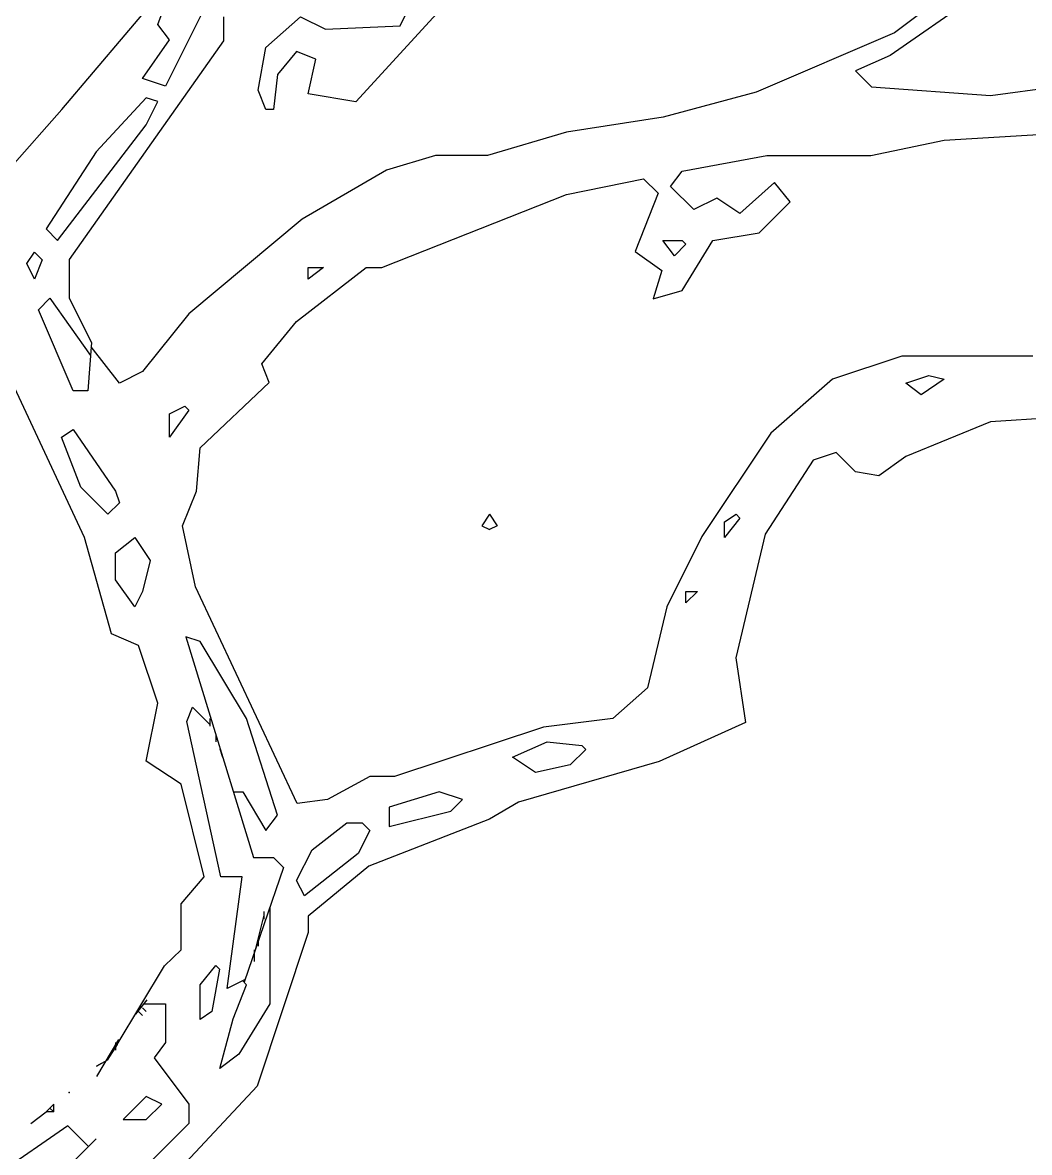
# Model space of a CAD drawing. Header units: millimetres. Extents: x 1211.91 to 1219.54, y 1029.16 to 1038.08.
# Drawn here: x 1216.764 to 1217.454, y 1033.647 to 1034.421 of the extents above; entities that cross this region are included whole.
import ezdxf

# ---------------------------------------------------------------- set-up
doc = ezdxf.new("R2010")
doc.units = ezdxf.units.MM
doc.header["$MEASUREMENT"] = 0
for name, color, linetype in [('Hojas01', 94, 'CONTINUOUS'), ('Hojas02', 62, 'CONTINUOUS'), ('Tronco', 34, 'CONTINUOUS')]:
    doc.layers.add(name, color=color, linetype=linetype)

msp = doc.modelspace()

# ---------------------------------------------------------------- linework, layer by layer
at = {"layer": 'Hojas01', "linetype": 'Continuous'}
for p, q in [((1217.05895, 1034.4391), (1216.99229, 1034.36637)), ((1217.02265, 1034.41851), (1217.0336, 1034.44042)), ((1216.93064, 1034.40346), (1216.9544, 1034.42458)), ((1216.9544, 1034.42458), (1216.97143, 1034.41614)), ((1216.97143, 1034.41614), (1217.02265, 1034.41851)), ((1216.92536, 1034.37442), (1216.93064, 1034.40346)), ((1216.95176, 1034.40082), (1216.93856, 1034.38498)), ((1216.96496, 1034.39554), (1216.95176, 1034.40082)), ((1216.95968, 1034.37178), (1216.96496, 1034.39554)), ((1216.93856, 1034.38498), (1216.93592, 1034.36122)), ((1216.93064, 1034.36122), (1216.92536, 1034.37442)), ((1216.99229, 1034.36637), (1216.95968, 1034.37178)), ((1216.93592, 1034.36122), (1216.93064, 1034.36122)), ((1217.22368, 1034.29258), (1217.20784, 1034.30842)), ((1217.27912, 1034.31106), (1217.25536, 1034.28994)), ((1217.28968, 1034.29786), (1217.27912, 1034.31106)), ((1217.19926, 1034.3038), (1217.18355, 1034.26394)), ((1217.23952, 1034.3005), (1217.22368, 1034.29258)), ((1217.25536, 1034.28994), (1217.23952, 1034.3005)), ((1217.26856, 1034.27674), (1217.28968, 1034.29786)), ((1217.23688, 1034.27146), (1217.26856, 1034.27674)), ((1217.21576, 1034.23714), (1217.23688, 1034.27146)), ((1217.18355, 1034.26394), (1217.2019, 1034.25087)), ((1217.2019, 1034.25087), (1217.19583, 1034.23147)), ((1217.19583, 1034.23147), (1217.21576, 1034.23714))]:
    msp.add_line(p, q, dxfattribs=at)
at = {"layer": 'Hojas02', "linetype": 'Continuous'}
for p, q in [((1217.21048, 1034.2609), (1217.20256, 1034.27146)), ((1217.20256, 1034.27146), (1217.21576, 1034.27146)), ((1217.2184, 1034.26882), (1217.21048, 1034.2609)), ((1217.21576, 1034.27146), (1217.2184, 1034.26882)), ((1217.08376, 1034.08402), (1217.07848, 1034.0761)), ((1217.08376, 1034.08402), (1217.08904, 1034.0761)), ((1217.07848, 1034.0761), (1217.08376, 1034.07346)), ((1217.08904, 1034.0761), (1217.08376, 1034.07346))]:
    msp.add_line(p, q, dxfattribs=at)
at = {"layer": 'Tronco', "linetype": 'Continuous'}
for p, q in [((1216.79085, 1034.36109), (1216.90398, 1034.49441)), ((1217.44729, 1034.47884), (1217.36123, 1034.4135)), ((1217.45336, 1034.46418), (1217.35832, 1034.39818)), ((1216.85672, 1034.4193), (1216.86728, 1034.44834)), ((1216.89104, 1034.43514), (1216.862, 1034.37706)), ((1216.9016, 1034.42458), (1216.9016, 1034.40808)), ((1216.86464, 1034.40874), (1216.85672, 1034.4193)), ((1217.36123, 1034.4135), (1217.26645, 1034.3731)), ((1216.9016, 1034.40808), (1216.796, 1034.25853)), ((1216.84616, 1034.38234), (1216.86464, 1034.40874)), ((1217.35832, 1034.39818), (1217.33456, 1034.38762)), ((1216.862, 1034.37706), (1216.84616, 1034.38234)), ((1217.33456, 1034.38762), (1217.34552, 1034.37667)), ((1217.34552, 1034.37667), (1217.42696, 1034.37073)), ((1217.42696, 1034.37073), (1217.47541, 1034.3772)), ((1216.8488, 1034.36914), (1216.81448, 1034.33218)), ((1216.85672, 1034.3665), (1216.8488, 1034.36914)), ((1216.8488, 1034.35066), (1216.85672, 1034.3665)), ((1217.26645, 1034.3731), (1217.20283, 1034.35594)), ((1216.75508, 1034.32044), (1216.79085, 1034.36109)), ((1217.20283, 1034.35594), (1217.13656, 1034.34552)), ((1216.78808, 1034.27146), (1216.8488, 1034.35066)), ((1217.13656, 1034.34552), (1217.08257, 1034.32954)), ((1217.39528, 1034.3401), (1217.48306, 1034.34538)), ((1217.34512, 1034.32954), (1217.39528, 1034.3401)), ((1216.81448, 1034.33218), (1216.78016, 1034.27938)), ((1217.0468, 1034.32954), (1217.01327, 1034.31951)), ((1217.08257, 1034.32954), (1217.0468, 1034.32954)), ((1217.21576, 1034.31898), (1217.27384, 1034.32954)), ((1217.27384, 1034.32954), (1217.34512, 1034.32954)), ((1217.01327, 1034.31951), (1216.95546, 1034.28598)), ((1217.13656, 1034.30301), (1217.18936, 1034.3137)), ((1217.18936, 1034.3137), (1217.19926, 1034.3038)), ((1217.20784, 1034.30842), (1217.21576, 1034.31898)), ((1217.01011, 1034.25298), (1217.13656, 1034.30301)), ((1216.95546, 1034.28598), (1216.87784, 1034.2213)), ((1216.78016, 1034.27938), (1216.78808, 1034.27146)), ((1216.76696, 1034.25562), (1216.77224, 1034.26354)), ((1216.77224, 1034.26354), (1216.77752, 1034.25826)), ((1216.77752, 1034.25826), (1216.77224, 1034.24506)), ((1216.796, 1034.25853), (1216.796, 1034.23186)), ((1216.77224, 1034.24506), (1216.76696, 1034.25562)), ((1216.95176, 1034.21602), (1216.99928, 1034.25298)), ((1216.97024, 1034.25298), (1216.95968, 1034.24506)), ((1216.95968, 1034.24506), (1216.95968, 1034.25298)), ((1216.95968, 1034.25298), (1216.97024, 1034.25298)), ((1216.99928, 1034.25298), (1217.01011, 1034.25298)), ((1216.77488, 1034.22394), (1216.7828, 1034.23186)), ((1216.7828, 1034.23186), (1216.81052, 1034.19266)), ((1216.796, 1034.23186), (1216.81118, 1034.2015)), ((1216.79864, 1034.1685), (1216.77488, 1034.22394)), ((1216.87784, 1034.2213), (1216.84616, 1034.1817)), ((1216.928, 1034.18698), (1216.95176, 1034.21602)), ((1216.81118, 1034.2015), (1216.80881, 1034.1685)), ((1216.83032, 1034.17378), (1216.81092, 1034.1986)), ((1217.36624, 1034.19226), (1217.31872, 1034.17642)), ((1217.456, 1034.19226), (1217.36624, 1034.19226)), ((1216.84616, 1034.1817), (1216.83032, 1034.17378)), ((1216.93302, 1034.17431), (1216.928, 1034.18698)), ((1216.88576, 1034.12956), (1216.93302, 1034.17431)), ((1217.31872, 1034.17642), (1217.27648, 1034.13946)), ((1217.36888, 1034.17378), (1217.38472, 1034.17906)), ((1217.37944, 1034.16586), (1217.36888, 1034.17378)), ((1217.39528, 1034.17642), (1217.37944, 1034.16586)), ((1217.38472, 1034.17906), (1217.39528, 1034.17642)), ((1216.80656, 1034.06818), (1216.75851, 1034.17075)), ((1216.80881, 1034.1685), (1216.79864, 1034.1685)), ((1216.86464, 1034.15266), (1216.8752, 1034.15794)), ((1216.8752, 1034.15794), (1216.87784, 1034.1553)), ((1216.87784, 1034.1553), (1216.86464, 1034.13682)), ((1216.86464, 1034.13682), (1216.86464, 1034.15266)), ((1217.4692, 1034.15002), (1217.42696, 1034.14738)), ((1216.79072, 1034.13682), (1216.79864, 1034.1421)), ((1216.79864, 1034.1421), (1216.82768, 1034.09986)), ((1217.42696, 1034.14738), (1217.36888, 1034.12362)), ((1216.80392, 1034.1025), (1216.79072, 1034.13682)), ((1217.27648, 1034.13946), (1217.22936, 1034.06884)), ((1216.88312, 1034.09986), (1216.88576, 1034.12956)), ((1217.30552, 1034.12098), (1217.27265, 1034.07043)), ((1217.32136, 1034.12626), (1217.30552, 1034.12098)), ((1217.33456, 1034.11306), (1217.32136, 1034.12626)), ((1217.36888, 1034.12362), (1217.3504, 1034.11042)), ((1217.3504, 1034.11042), (1217.33456, 1034.11306)), ((1216.8224, 1034.08402), (1216.80392, 1034.1025)), ((1216.82768, 1034.09986), (1216.83032, 1034.09194)), ((1216.87362, 1034.0761), (1216.88312, 1034.09986)), ((1216.83032, 1034.09194), (1216.8224, 1034.08402)), ((1217.2448, 1034.07874), (1217.25272, 1034.08402)), ((1217.25536, 1034.08138), (1217.2448, 1034.06818)), ((1217.25272, 1034.08402), (1217.25536, 1034.08138)), ((1216.88246, 1034.03426), (1216.87362, 1034.0761)), ((1217.2448, 1034.06818), (1217.2448, 1034.07874)), ((1216.82504, 1034.00218), (1216.80656, 1034.06818)), ((1216.82768, 1034.05762), (1216.84088, 1034.06818)), ((1216.84088, 1034.06818), (1216.85144, 1034.05234)), ((1217.22936, 1034.06884), (1217.2052, 1034.02066)), ((1217.27265, 1034.07043), (1217.25259, 1033.98582)), ((1216.82768, 1034.03914), (1216.82768, 1034.05762)), ((1216.85144, 1034.05234), (1216.84616, 1034.03122)), ((1216.84088, 1034.02066), (1216.82768, 1034.03914)), ((1216.95216, 1033.88602), (1216.88246, 1034.03426)), ((1216.84616, 1034.03122), (1216.84088, 1034.02066)), ((1217.22632, 1034.03122), (1217.2184, 1034.0233)), ((1217.2184, 1034.0233), (1217.2184, 1034.03122)), ((1217.2184, 1034.03122), (1217.22632, 1034.03122)), ((1217.2052, 1034.02066), (1217.192, 1033.96522)), ((1216.84352, 1033.99426), (1216.82504, 1034.00218)), ((1216.88576, 1033.9969), (1216.87586, 1034.0002)), ((1216.87586, 1034.0002), (1216.92219, 1033.84906)), ((1216.91744, 1033.9441), (1216.88576, 1033.9969)), ((1216.85672, 1033.95466), (1216.84352, 1033.99426)), ((1217.25259, 1033.98582), (1217.25919, 1033.94133)), ((1217.192, 1033.96522), (1217.16824, 1033.9441)), ((1216.8488, 1033.91506), (1216.85672, 1033.95466)), ((1216.87652, 1033.94212), (1216.88048, 1033.95202)), ((1216.88048, 1033.95202), (1216.89236, 1033.94014)), ((1216.89989, 1033.83586), (1216.87652, 1033.94212)), ((1216.89236, 1033.9441), (1216.89236, 1033.93882)), ((1216.93856, 1033.8781), (1216.91744, 1033.9441)), ((1217.16824, 1033.9441), (1217.12085, 1033.9383)), ((1217.25919, 1033.94133), (1217.20005, 1033.9148)), ((1216.89632, 1033.93354), (1216.89632, 1033.92826)), ((1217.12085, 1033.9383), (1217.01869, 1033.9045)), ((1217.0996, 1033.9177), (1217.12336, 1033.92826)), ((1217.12336, 1033.92826), (1217.14712, 1033.92562)), ((1217.14712, 1033.92562), (1217.14976, 1033.92298)), ((1216.90121, 1033.91757), (1216.89949, 1033.92312)), ((1217.14976, 1033.92298), (1217.1392, 1033.91242)), ((1216.87256, 1033.89922), (1216.8488, 1033.91506)), ((1217.11544, 1033.90714), (1217.0996, 1033.9177)), ((1217.20005, 1033.9148), (1217.10369, 1033.88682)), ((1217.1392, 1033.91242), (1217.11544, 1033.90714)), ((1217.00192, 1033.9045), (1216.97288, 1033.88866)), ((1217.01869, 1033.9045), (1217.00192, 1033.9045)), ((1216.8884, 1033.83586), (1216.87256, 1033.89922)), ((1216.90847, 1033.89394), (1216.9148, 1033.89394)), ((1216.9148, 1033.89394), (1216.93064, 1033.86754)), ((1216.97288, 1033.88866), (1216.95216, 1033.88602)), ((1217.04944, 1033.89394), (1217.01512, 1033.88338)), ((1217.06528, 1033.88866), (1217.04944, 1033.89394)), ((1217.05736, 1033.88074), (1217.06528, 1033.88866)), ((1217.01512, 1033.88338), (1217.01512, 1033.87018)), ((1217.01512, 1033.87018), (1217.05736, 1033.88074)), ((1217.10369, 1033.88682), (1217.08376, 1033.87533)), ((1216.93064, 1033.86754), (1216.93856, 1033.8781)), ((1216.96232, 1033.85434), (1216.98608, 1033.87282)), ((1216.98608, 1033.87282), (1216.99664, 1033.87282)), ((1216.99664, 1033.87282), (1217.00192, 1033.86754)), ((1217.08376, 1033.87533), (1217.00126, 1033.84312)), ((1217.00192, 1033.86754), (1216.994, 1033.8517)), ((1216.92219, 1033.84906), (1216.93592, 1033.84906)), ((1216.93592, 1033.84906), (1216.94279, 1033.8422)), ((1216.95176, 1033.83322), (1216.96232, 1033.85434)), ((1216.994, 1033.8517), (1216.95704, 1033.82266)), ((1216.94279, 1033.8422), (1216.91573, 1033.76366)), ((1217.00126, 1033.84312), (1216.95968, 1033.80894)), ((1216.87256, 1033.81738), (1216.8884, 1033.83586)), ((1216.91454, 1033.83586), (1216.89989, 1033.83586)), ((1216.90411, 1033.7593), (1216.91454, 1033.83586)), ((1216.95704, 1033.82266), (1216.95176, 1033.83322)), ((1216.87256, 1033.7857), (1216.87256, 1033.81738)), ((1216.92932, 1033.8121), (1216.92932, 1033.80682)), ((1216.93328, 1033.81448), (1216.93328, 1033.74874)), ((1216.92932, 1033.80946), (1216.92338, 1033.78584)), ((1216.95968, 1033.80894), (1216.95968, 1033.79772)), ((1216.95968, 1033.79772), (1216.9247, 1033.69238)), ((1216.92536, 1033.79362), (1216.92536, 1033.78834)), ((1216.86134, 1033.77488), (1216.87256, 1033.7857)), ((1216.92272, 1033.7857), (1216.92272, 1033.77778)), ((1216.82887, 1033.72089), (1216.86134, 1033.77488)), ((1216.88576, 1033.76194), (1216.89632, 1033.77514)), ((1216.89896, 1033.7725), (1216.89368, 1033.74346)), ((1216.89632, 1033.77514), (1216.89896, 1033.7725)), ((1216.91639, 1033.76538), (1216.90411, 1033.7593)), ((1216.91744, 1033.76194), (1216.9148, 1033.76458)), ((1216.88576, 1033.73818), (1216.88576, 1033.76194)), ((1216.90833, 1033.73845), (1216.91744, 1033.76194)), ((1216.84907, 1033.75152), (1216.84141, 1033.74175)), ((1216.84695, 1033.74874), (1216.862, 1033.74874)), ((1216.862, 1033.74874), (1216.862, 1033.72234)), ((1216.93328, 1033.74874), (1216.91216, 1033.71442)), ((1216.84616, 1033.74082), (1216.84352, 1033.74346)), ((1216.8488, 1033.74346), (1216.84616, 1033.7461)), ((1216.89368, 1033.74346), (1216.88576, 1033.73818)), ((1216.89909, 1033.70466), (1216.90833, 1033.73845)), ((1216.82966, 1033.72432), (1216.81461, 1033.69911)), ((1216.82887, 1033.72089), (1216.82201, 1033.71033)), ((1216.82768, 1033.72234), (1216.82768, 1033.71706)), ((1216.862, 1033.72234), (1216.85408, 1033.71178)), ((1216.81475, 1033.70611), (1216.82201, 1033.71033)), ((1216.85408, 1033.71178), (1216.87784, 1033.6801)), ((1216.91216, 1033.71442), (1216.89909, 1033.70466)), ((1216.81791, 1033.70796), (1216.81475, 1033.70611)), ((1216.9247, 1033.69238), (1216.85144, 1033.6141)), ((1216.78544, 1033.6801), (1216.7828, 1033.67746)), ((1216.78544, 1033.67482), (1216.78544, 1033.6801)), ((1216.8488, 1033.68538), (1216.83296, 1033.66954)), ((1216.85936, 1033.6801), (1216.8488, 1033.68538)), ((1216.8488, 1033.66954), (1216.85936, 1033.6801)), ((1216.87784, 1033.6801), (1216.87784, 1033.6669)), ((1216.7696, 1033.6669), (1216.78016, 1033.67482)), ((1216.7828, 1033.67746), (1216.78016, 1033.67482)), ((1216.78544, 1033.67482), (1216.78016, 1033.67482)), ((1216.78544, 1033.67482), (1216.7828, 1033.67746)), ((1216.79495, 1033.66532), (1216.71865, 1033.61265)), ((1216.8092, 1033.65106), (1216.79495, 1033.66532)), ((1216.83296, 1033.66954), (1216.8488, 1033.66954)), ((1216.87784, 1033.6669), (1216.83666, 1033.62572)), ((1216.81448, 1033.65634), (1216.8092, 1033.65106)), ((1216.78201, 1033.62387), (1216.8092, 1033.65106))]:
    msp.add_line(p, q, dxfattribs=at)
msp.add_point((1216.796, 1033.68802), dxfattribs=at)

doc.saveas('drawing.dxf')
